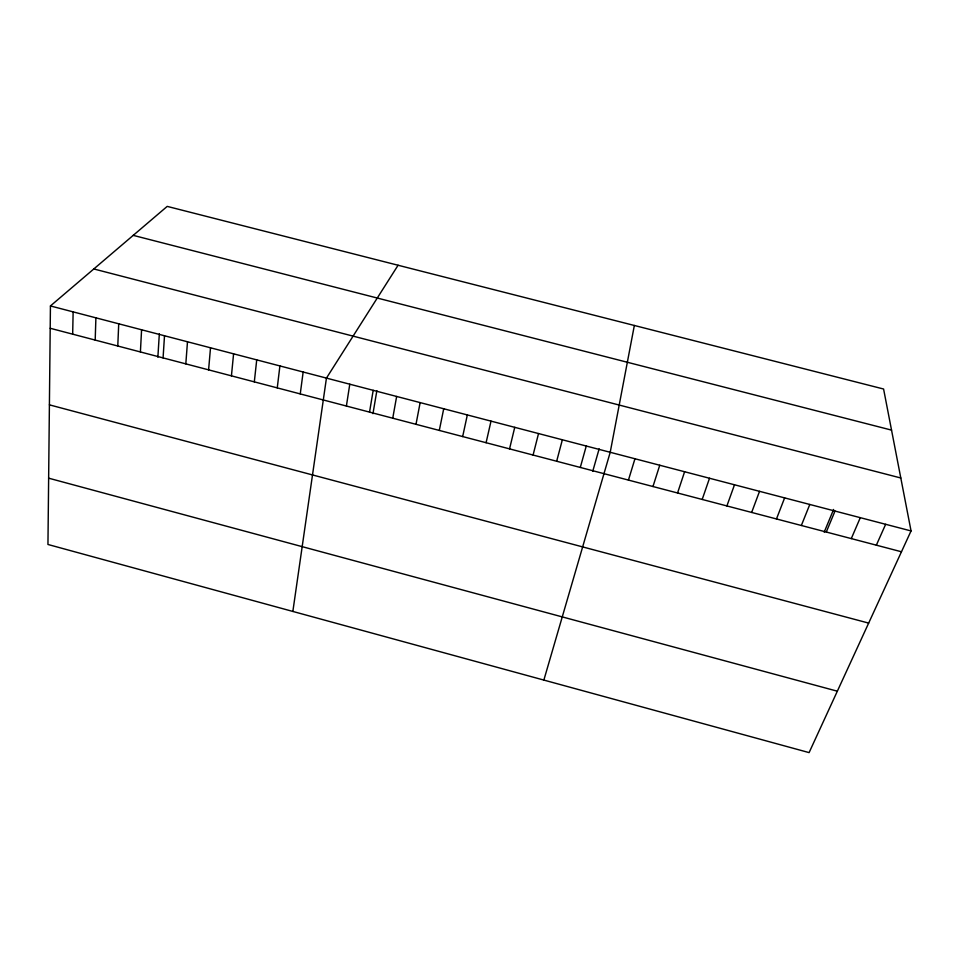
<?xml version="1.0" encoding="UTF-8"?>
<svg xmlns="http://www.w3.org/2000/svg" width="959" height="959" viewBox="0 0 959 959"><rect width="100%" height="100%" fill="white"/><g stroke="black" fill="none" stroke-linecap="round" stroke-linejoin="round"><path stroke-width="1.44" d="M50.431 305.945L47.95 544.472L809.096 752.611L911.05 530.938L883.587 389.018L167.214 206.389L50.431 305.945L911.05 530.938M72.668 334.164L73.136 311.891M95.193 340.085L95.9 317.837M117.777 346.007L118.724 323.806M140.398 351.953L141.584 329.776M157.875 357.18L159.326 333.84M163.078 357.911L164.504 335.77M185.818 363.869L187.484 341.776M208.594 369.85L210.512 347.793M231.431 375.856L233.588 353.835M254.315 381.862L256.724 359.877M277.259 387.88L279.908 365.942M300.251 393.921L303.152 372.02M292.855 611.446L326.444 378.11L398.081 265.247M346.391 406.029L349.783 384.211M369.539 412.106L373.183 390.325M372.967 413.665L376.851 390.697M392.746 418.208L396.642 396.463M634.343 325.473L610.212 452.288L543.861 680.075M416.002 424.31L420.15 402.6M439.306 430.423L443.717 408.762M462.67 436.561L467.333 414.935M486.093 442.71L491.008 421.133M509.553 448.872L514.743 427.33M533.084 455.046L538.526 433.552M556.664 461.243L562.358 439.785M580.303 467.441L586.261 446.031M592.722 471.36L599.159 448.812M628.445 480.087L634.954 458.762M652.971 486.525L659.744 465.247M677.557 492.986L684.606 471.744M702.192 499.447L709.516 478.253M726.898 505.932L734.498 484.786M751.652 512.442L759.528 491.332M776.478 518.951L784.63 497.889M801.352 525.484L809.792 504.47M824.189 532.149L833.611 509.457M826.286 532.029L835.013 511.063M851.292 538.598L860.295 517.668M876.346 545.18L885.648 524.297M133.229 235.363L891.534 430.112M93.814 268.964L900.801 477.99M50.192 328.266L901.472 551.773M49.4 404.842L868.662 623.098M48.633 478.169L837.339 691.199"/></g></svg>
